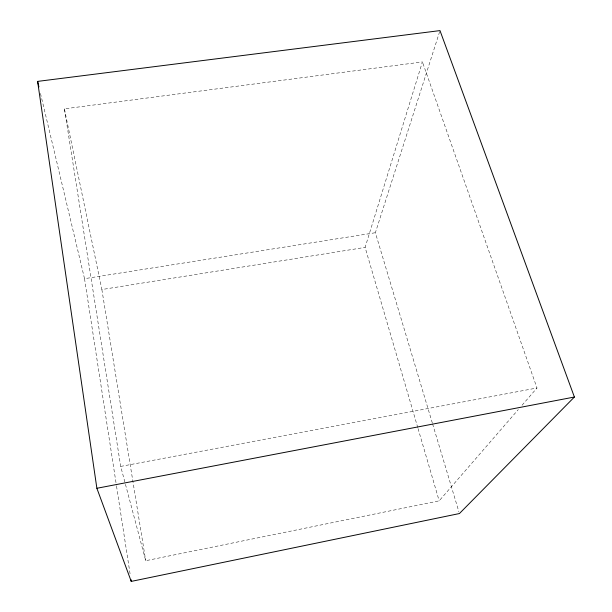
<?xml version="1.0" encoding="UTF-8"?>
<svg xmlns="http://www.w3.org/2000/svg" width="612" height="612" viewBox="0 0 612 612"><rect width="100%" height="100%" fill="white"/><g stroke="black" fill="none" stroke-linecap="round" stroke-linejoin="round"><path stroke-width="0.46" stroke-dasharray="3.06 2.29" d="M417.782 427.65L365.112 247.393L422.425 61.927L64.405 108.844L120.702 466.413L145.725 560.714L439.171 500.853L518.303 409.558M432.324 422.984L375.378 232.721L439.699 31.51M522.044 405.251L536.999 387.993L422.425 61.927M120.702 466.413L536.999 387.993M64.405 108.844L101.867 289.537L365.112 247.393M40.476 93.437L84.525 278.674L375.378 232.721M432.592 423.902L458.878 511.709M418.05 428.568L439.171 500.853M101.867 289.537L145.725 560.714M84.525 278.674L116.395 485.209M116.54 486.15L130.364 575.739"/><path stroke-width="0.92" d="M574.393 397.027L459.421 513.544L131.236 581.4L96.872 488.277L37.607 81.396L439.99 30.6L574.393 397.027L96.872 488.277M37.607 81.396L38.931 86.958M130.945 579.51L131.236 581.4"/></g></svg>
